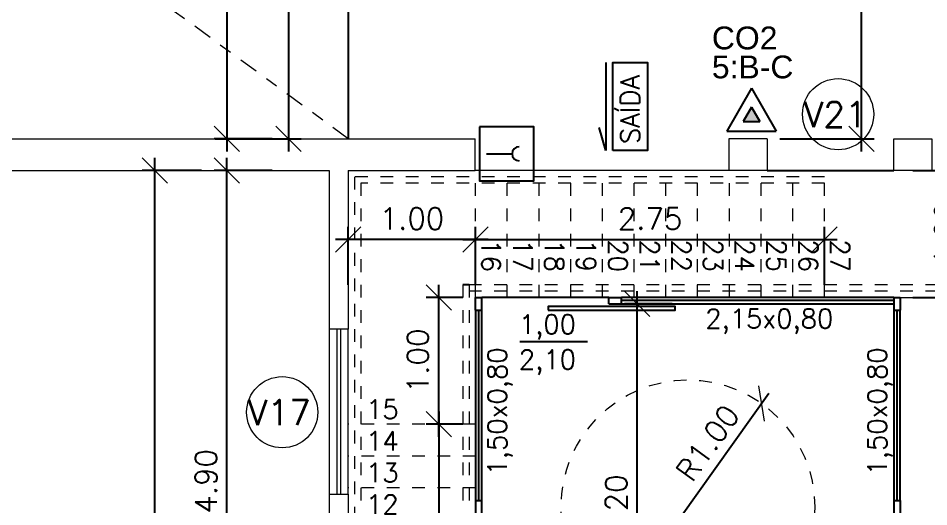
# Model space of a CAD drawing. Header units: millimetres. Extents: x 521 to 1055, y 261 to 520.
# Drawn here: x 610.82 to 618, y 490.92 to 494.77 of the extents above; entities that cross this region are included whole.
import ezdxf

# ---------------------------------------------------------------- set-up
doc = ezdxf.new("R2010")
doc.units = ezdxf.units.MM
doc.linetypes.add('CONTINU', pattern=[0])
doc.linetypes.add('DASHDOT', pattern=[1, 0.5, -0.25, 0, -0.25])
doc.layers.add('0.1', color=8, linetype='Continuous', lineweight=13)
doc.layers.add('ppci', color=8, linetype='Continuous')
doc.styles.add('80X50', font='romans.shx')
doc.styles.add('ROMANS', font='romans')
doc.styles.get("Standard").update_dxf_attribs({"font": 'romans.shx'})
doc.styles.add('STYLE1', font='sanss___.ttf')
doc.dimstyles.new('Fares Eng - 50', dxfattribs={"dimscale": 2, "dimtxt": 0.085, "dimasz": 0.1, "dimexe": 0.05, "dimexo": 0.05, "dimgap": 0.04, "dimtad": 1, "dimzin": 4, "dimdsep": 46, "dimtxsty": 'ROMANS', "dimblk1": 'OBLIQUE', "dimblk2": 'OBLIQUE', "dimsah": 1, "dimcen": 0.05, "dimdle": 0.05, "dimclrd": 8, "dimclre": 8, "dimclrt": 8, "dimaunit": 1, "dimadec": 0, "dimazin": 0, "dimtfac": 1, "dimtix": 1, "dimtmove": 2, "dimatfit": 0, "dimldrblk": 'OPEN90', "dimfxl": 1, "dimtolj": 1, "dimtzin": 0, "dimarcsym": 0})

# ---------------------------------------------------------------- blocks, each defined once
blk = doc.blocks.new('_OBLIQUE')
at = {"color": 0, "linetype": 'ByBlock'}
blk.add_line((-0.5, -0.5), (0.5, 0.5), dxfattribs=at)
blk = doc.blocks.new('*D2891')
at = {"layer": '0.1', "color": 8, "linetype": 'CONTINU', "lineweight": -2, "transparency": 16777216}
for p, q in [((612.4661, 488.5669), (612.4661, 493.6669)), ((612.8233, 493.5669), (612.3661, 493.5669)), ((612.8233, 488.6669), (612.3661, 488.6669))]:
    blk.add_line(p, q, dxfattribs=at)
at = {"layer": 'DEFPOINTS', "color": 0, "linetype": 'CONTINU', "lineweight": -2, "transparency": 16777216}
for p in [(612.4661, 493.5669), (612.9233, 493.5669), (612.9233, 488.6669)]:
    blk.add_point(p, dxfattribs=at)
at = {"layer": '0.1', "color": 8, "linetype": 'CONTINU', "lineweight": -2, "transparency": 16777216, "xscale": 0.2, "yscale": 0.2, "zscale": 0.2}
for p, rotation in [((612.4661, 493.5669), 90), ((612.4661, 488.6669), 270)]:
    blk.add_blockref('_OBLIQUE', p, dxfattribs=dict(at, rotation=rotation))
at = {"layer": '0.1', "color": 8, "linetype": 'CONTINU', "transparency": 16777216, "insert": (612.3011, 491.1169), "char_height": 0.17, "attachment_point": 5, "rotation": 90, "style": 'ROMANS'}
blk.add_mtext('\\A1;4.90', dxfattribs=at)
blk = doc.blocks.new('_Open90')
at = {"color": 0, "linetype": 'ByBlock', "lineweight": -2}
for p, q in [((-0.5, 0.5), (0, 0)), ((0, 0), (-1, 0)), ((0, 0), (-0.5, -0.5))]:
    blk.add_line(p, q, dxfattribs=at)
blk = doc.blocks.new('*D2893')
at = {"layer": '0.1', "color": 8, "linetype": 'CONTINU', "lineweight": -2, "transparency": 16777216}
for p, q in [((611.8987, 483.1669), (611.8987, 493.6669)), ((612.2661, 493.5669), (611.7987, 493.5669)), ((612.2661, 483.2669), (611.7987, 483.2669))]:
    blk.add_line(p, q, dxfattribs=at)
at = {"layer": 'DEFPOINTS', "color": 0, "linetype": 'CONTINU', "lineweight": -2, "transparency": 16777216}
for p in [(611.8987, 493.5669), (612.3661, 493.5669), (612.3661, 483.2669)]:
    blk.add_point(p, dxfattribs=at)
at = {"layer": '0.1', "color": 8, "linetype": 'CONTINU', "lineweight": -2, "transparency": 16777216, "xscale": 0.2, "yscale": 0.2, "zscale": 0.2}
for p, rotation in [((611.8987, 493.5669), 90), ((611.8987, 483.2669), 270)]:
    blk.add_blockref('_OBLIQUE', p, dxfattribs=dict(at, rotation=rotation))
at = {"layer": '0.1', "color": 8, "linetype": 'CONTINU', "transparency": 16777216, "insert": (611.7337, 488.4169), "char_height": 0.17, "attachment_point": 5, "rotation": 90, "style": 'ROMANS'}
blk.add_mtext('\\A1;10.30', dxfattribs=at)
blk = doc.blocks.new('*D2908')
at = {"layer": '0.1', "color": 8, "linetype": 'CONTINU', "lineweight": -2, "transparency": 16777216}
for p, q in [((612.4661, 499.4169), (612.4661, 493.7169)), ((612.8233, 499.3169), (612.3661, 499.3169)), ((612.8233, 493.8169), (612.3661, 493.8169))]:
    blk.add_line(p, q, dxfattribs=at)
at = {"layer": 'DEFPOINTS', "color": 0, "linetype": 'CONTINU', "lineweight": -2, "transparency": 16777216}
for p in [(612.9233, 499.3169), (612.4661, 493.8169), (612.9233, 493.8169)]:
    blk.add_point(p, dxfattribs=at)
at = {"layer": '0.1', "color": 8, "linetype": 'CONTINU', "lineweight": -2, "transparency": 16777216, "xscale": 0.2, "yscale": 0.2, "zscale": 0.2}
for p, rotation in [((612.4661, 499.3169), 90), ((612.4661, 493.8169), 270)]:
    blk.add_blockref('_OBLIQUE', p, dxfattribs=dict(at, rotation=rotation))
at = {"layer": '0.1', "color": 8, "linetype": 'CONTINU', "transparency": 16777216, "insert": (612.3011, 496.5669), "char_height": 0.17, "attachment_point": 5, "rotation": 90, "style": 'ROMANS'}
blk.add_mtext('\\A1;5.50', dxfattribs=at)
blk = doc.blocks.new('SAIDA')
at = {"layer": 'ppci', "color": 10, "linetype": 'CONTINU'}
for p, q in [((606.3494, 490.7845), (606.5313, 490.8355)), ((607.0434, 490.7845), (606.3494, 490.7845))]:
    blk.add_line(p, q, dxfattribs=at)
blk.add_lwpolyline([(606.3494, 490.7295), (607.0434, 490.7295), (607.0434, 490.4547), (606.3494, 490.4547)], close=True, dxfattribs=at)
at = {"layer": 'ppci', "color": 10}
blk.add_text('SAÍDA', height=0.15, dxfattribs=at).set_placement((606.4001, 490.5171))
blk = doc.blocks.new('*D3498')
at = {"layer": '0.1', "color": 8, "linetype": 'CONTINU', "lineweight": -2, "transparency": 16777216}
for p, q in [((612.9515, 496.6669), (612.9515, 493.7169)), ((613.1733, 496.5669), (612.8515, 496.5669)), ((612.3733, 493.8169), (613.0515, 493.8169))]:
    blk.add_line(p, q, dxfattribs=at)
at = {"layer": 'DEFPOINTS', "color": 0, "linetype": 'CONTINU', "lineweight": -2, "transparency": 16777216}
for p in [(613.2733, 496.5669), (612.2733, 493.8169), (612.9515, 493.8169)]:
    blk.add_point(p, dxfattribs=at)
at = {"layer": '0.1', "color": 8, "linetype": 'CONTINU', "lineweight": -2, "transparency": 16777216, "xscale": 0.2, "yscale": 0.2, "zscale": 0.2}
for p, rotation in [((612.9515, 496.5669), 90), ((612.9515, 493.8169), 270)]:
    blk.add_blockref('_OBLIQUE', p, dxfattribs=dict(at, rotation=rotation))
at = {"layer": '0.1', "color": 8, "linetype": 'CONTINU', "lineweight": -2, "transparency": 16777216, "insert": (612.7865, 495.1919), "char_height": 0.17, "attachment_point": 5, "rotation": 90, "style": 'ROMANS'}
blk.add_mtext('\\A1;2.75', dxfattribs=at)
blk = doc.blocks.new('*D3525')
at = {"layer": '0.1', "color": 8, "linetype": 'CONTINU', "lineweight": -2, "transparency": 16777216}
for p, q in [((617.4687, 493.7169), (617.4687, 496.6669)), ((616.6733, 496.5669), (617.5687, 496.5669)), ((616.8233, 493.8169), (617.5687, 493.8169))]:
    blk.add_line(p, q, dxfattribs=at)
at = {"layer": 'DEFPOINTS', "color": 0, "linetype": 'CONTINU', "lineweight": -2, "transparency": 16777216}
for p in [(616.5733, 496.5669), (617.4687, 496.5669), (616.7233, 493.8169)]:
    blk.add_point(p, dxfattribs=at)
at = {"layer": '0.1', "color": 8, "linetype": 'CONTINU', "lineweight": -2, "transparency": 16777216, "xscale": 0.2, "yscale": 0.2, "zscale": 0.2}
for p, rotation in [((617.4687, 496.5669), 90), ((617.4687, 493.8169), 270)]:
    blk.add_blockref('_OBLIQUE', p, dxfattribs=dict(at, rotation=rotation))
at = {"layer": '0.1', "color": 8, "linetype": 'CONTINU', "lineweight": -2, "transparency": 16777216, "insert": (617.3037, 495.1919), "char_height": 0.17, "attachment_point": 5, "rotation": 90, "style": 'ROMANS'}
blk.add_mtext('\\A1;2.75', dxfattribs=at)
blk = doc.blocks.new('*D3597')
at = {"layer": '0.1', "color": 8, "linetype": 'CONTINU', "lineweight": -2, "transparency": 16777216}
for p, q in [((615.6998, 489.2169), (615.6998, 492.6169)), ((615.9765, 492.5169), (615.5998, 492.5169)), ((615.9765, 489.3169), (615.5998, 489.3169))]:
    blk.add_line(p, q, dxfattribs=at)
at = {"layer": 'DEFPOINTS', "color": 0, "linetype": 'CONTINU', "lineweight": -2, "transparency": 16777216}
for p in [(615.6998, 492.5169), (616.0765, 492.5169), (616.0765, 489.3169)]:
    blk.add_point(p, dxfattribs=at)
at = {"layer": '0.1', "color": 8, "linetype": 'CONTINU', "lineweight": -2, "transparency": 16777216, "xscale": 0.2, "yscale": 0.2, "zscale": 0.2}
for p, rotation in [((615.6998, 492.5169), 90), ((615.6998, 489.3169), 270)]:
    blk.add_blockref('_OBLIQUE', p, dxfattribs=dict(at, rotation=rotation))
at = {"layer": '0.1', "color": 8, "linetype": 'CONTINU', "lineweight": -2, "transparency": 16777216, "insert": (615.5348, 490.9169), "char_height": 0.17, "attachment_point": 5, "rotation": 90, "style": 'ROMANS'}
blk.add_mtext('\\A1;3.20', dxfattribs=at)
blk = doc.blocks.new('*D3602')
at = {"layer": '0.1', "color": 8, "linetype": 'CONTINU', "lineweight": -2, "transparency": 16777216}
for p, q in [((618.2945, 492.6669), (618.2945, 484.6169)), ((617.8733, 492.5669), (618.3945, 492.5669)), ((617.8733, 484.7169), (618.3945, 484.7169))]:
    blk.add_line(p, q, dxfattribs=at)
at = {"layer": 'DEFPOINTS', "color": 0, "linetype": 'CONTINU', "lineweight": -2, "transparency": 16777216}
for p in [(617.7733, 492.5669), (617.7733, 484.7169), (618.2945, 484.7169)]:
    blk.add_point(p, dxfattribs=at)
at = {"layer": '0.1', "color": 8, "linetype": 'CONTINU', "lineweight": -2, "transparency": 16777216, "xscale": 0.2, "yscale": 0.2, "zscale": 0.2}
for p, rotation in [((618.2945, 492.5669), 90), ((618.2945, 484.7169), 270)]:
    blk.add_blockref('_OBLIQUE', p, dxfattribs=dict(at, rotation=rotation))
at = {"layer": '0.1', "color": 8, "linetype": 'CONTINU', "lineweight": -2, "transparency": 16777216, "insert": (618.1295, 488.6419), "char_height": 0.17, "attachment_point": 5, "rotation": 90, "style": 'ROMANS'}
blk.add_mtext('\\A1;7.85', dxfattribs=at)
blk = doc.blocks.new('*D3603')
at = {"layer": '0.1', "color": 8, "linetype": 'CONTINU', "lineweight": -2, "transparency": 16777216}
blk.add_line((616.0418, 490.8355), (616.7389, 491.8123), dxfattribs=at)
at = {"layer": 'DEFPOINTS', "color": 0, "linetype": 'CONTINU', "lineweight": -2, "transparency": 16777216}
for p in [(616.6808, 491.7309), (616.0999, 490.9169)]:
    blk.add_point(p, dxfattribs=at)
at = {"layer": '0.1', "color": 8, "linetype": 'CONTINU', "lineweight": -2, "transparency": 16777216, "xscale": 0.2, "yscale": 0.2, "zscale": 0.2, "rotation": 54.48324469864784}
blk.add_blockref('_OBLIQUE', (616.6808, 491.7309), dxfattribs=at)
at = {"layer": '0.1', "color": 8, "linetype": 'CONTINU', "lineweight": -2, "transparency": 16777216, "insert": (616.256, 491.4197), "char_height": 0.17, "attachment_point": 5, "rotation": 54.48324, "style": 'ROMANS'}
blk.add_mtext('\\A1;R1.00', dxfattribs=at)
blk = doc.blocks.new('*D3605')
at = {"layer": '0.1', "color": 8, "linetype": 'CONTINU', "lineweight": -2, "transparency": 16777216}
for p, q in [((618.2945, 492.4669), (618.2945, 493.6669)), ((617.8733, 493.5669), (618.3945, 493.5669)), ((617.8733, 492.5669), (618.3945, 492.5669))]:
    blk.add_line(p, q, dxfattribs=at)
at = {"layer": 'DEFPOINTS', "color": 0, "linetype": 'CONTINU', "lineweight": -2, "transparency": 16777216}
for p in [(617.7733, 493.5669), (618.2945, 493.5669), (617.7733, 492.5669)]:
    blk.add_point(p, dxfattribs=at)
at = {"layer": '0.1', "color": 8, "linetype": 'CONTINU', "lineweight": -2, "transparency": 16777216, "xscale": 0.2, "yscale": 0.2, "zscale": 0.2}
for p, rotation in [((618.2945, 493.5669), 90), ((618.2945, 492.5669), 270)]:
    blk.add_blockref('_OBLIQUE', p, dxfattribs=dict(at, rotation=rotation))
at = {"layer": '0.1', "color": 8, "linetype": 'CONTINU', "lineweight": -2, "transparency": 16777216, "insert": (618.1295, 493.0669), "char_height": 0.17, "attachment_point": 5, "rotation": 90, "style": 'ROMANS'}
blk.add_mtext('\\A1;1.00', dxfattribs=at)
blk = doc.blocks.new('*D3606')
at = {"layer": '0.1', "color": 8, "linetype": 'CONTINU', "lineweight": -2, "transparency": 16777216}
for p, q in [((614.1361, 491.6669), (614.1361, 487.9669)), ((614.3265, 491.5669), (614.0361, 491.5669)), ((614.3265, 488.0669), (614.0361, 488.0669))]:
    blk.add_line(p, q, dxfattribs=at)
at = {"layer": 'DEFPOINTS', "color": 0, "linetype": 'CONTINU', "lineweight": -2, "transparency": 16777216}
for p in [(614.4265, 491.5669), (614.1361, 488.0669), (614.4265, 488.0669)]:
    blk.add_point(p, dxfattribs=at)
at = {"layer": '0.1', "color": 8, "linetype": 'CONTINU', "lineweight": -2, "transparency": 16777216, "xscale": 0.2, "yscale": 0.2, "zscale": 0.2}
for p, rotation in [((614.1361, 491.5669), 90), ((614.1361, 488.0669), 270)]:
    blk.add_blockref('_OBLIQUE', p, dxfattribs=dict(at, rotation=rotation))
at = {"layer": '0.1', "color": 8, "linetype": 'CONTINU', "lineweight": -2, "transparency": 16777216, "insert": (613.9711, 489.8169), "char_height": 0.17, "attachment_point": 5, "rotation": 90, "style": 'ROMANS'}
blk.add_mtext('\\A1;3.50', dxfattribs=at)
blk = doc.blocks.new('*D3608')
at = {"layer": '0.1', "color": 8, "linetype": 'CONTINU', "lineweight": -2, "transparency": 16777216}
for p, q in [((614.1361, 491.4669), (614.1361, 492.6669)), ((614.3265, 492.5669), (614.0361, 492.5669)), ((614.3265, 491.5669), (614.0361, 491.5669))]:
    blk.add_line(p, q, dxfattribs=at)
at = {"layer": 'DEFPOINTS', "color": 0, "linetype": 'CONTINU', "lineweight": -2, "transparency": 16777216}
for p in [(614.1361, 492.5669), (614.4265, 492.5669), (614.4265, 491.5669)]:
    blk.add_point(p, dxfattribs=at)
at = {"layer": '0.1', "color": 8, "linetype": 'CONTINU', "lineweight": -2, "transparency": 16777216, "xscale": 0.2, "yscale": 0.2, "zscale": 0.2}
for p, rotation in [((614.1361, 492.5669), 90), ((614.1361, 491.5669), 270)]:
    blk.add_blockref('_OBLIQUE', p, dxfattribs=dict(at, rotation=rotation))
at = {"layer": '0.1', "color": 8, "linetype": 'CONTINU', "lineweight": -2, "transparency": 16777216, "insert": (613.9711, 492.0669), "char_height": 0.17, "attachment_point": 5, "rotation": 90, "style": 'ROMANS'}
blk.add_mtext('\\A1;1.00', dxfattribs=at)
blk = doc.blocks.new('*D3609')
at = {"layer": '0.1', "color": 8, "linetype": 'CONTINU', "lineweight": -2, "transparency": 16777216}
for p, q in [((613.4233, 492.6669), (613.4233, 493.1229)), ((614.4265, 492.6669), (614.4265, 493.1229)), ((614.5265, 493.0229), (613.3233, 493.0229))]:
    blk.add_line(p, q, dxfattribs=at)
at = {"layer": 'DEFPOINTS', "color": 0, "linetype": 'CONTINU', "lineweight": -2, "transparency": 16777216}
for p in [(613.4233, 493.0229), (613.4233, 492.5669), (614.4265, 492.5669)]:
    blk.add_point(p, dxfattribs=at)
at = {"layer": '0.1', "color": 8, "linetype": 'CONTINU', "lineweight": -2, "transparency": 16777216, "xscale": 0.2, "yscale": 0.2, "zscale": 0.2, "rotation": 180}
blk.add_blockref('_OBLIQUE', (613.4233, 493.0229), dxfattribs=at)
at = {"layer": '0.1', "color": 8, "linetype": 'CONTINU', "lineweight": -2, "transparency": 16777216, "xscale": 0.2, "yscale": 0.2, "zscale": 0.2}
blk.add_blockref('_OBLIQUE', (614.4265, 493.0229), dxfattribs=at)
at = {"layer": '0.1', "color": 8, "linetype": 'CONTINU', "lineweight": -2, "transparency": 16777216, "insert": (613.9249, 493.1879), "char_height": 0.17, "attachment_point": 5, "style": 'ROMANS'}
blk.add_mtext('\\A1;1.00', dxfattribs=at)
blk = doc.blocks.new('*D3610')
at = {"layer": '0.1', "color": 8, "linetype": 'CONTINU', "lineweight": -2, "transparency": 16777216}
for p, q in [((614.4265, 492.6669), (614.4265, 493.1229)), ((617.1765, 492.6669), (617.1765, 493.1229)), ((614.3265, 493.0229), (617.2765, 493.0229))]:
    blk.add_line(p, q, dxfattribs=at)
at = {"layer": 'DEFPOINTS', "color": 0, "linetype": 'CONTINU', "lineweight": -2, "transparency": 16777216}
for p in [(617.1765, 493.0229), (614.4265, 492.5669), (617.1765, 492.5669)]:
    blk.add_point(p, dxfattribs=at)
at = {"layer": '0.1', "color": 8, "linetype": 'CONTINU', "lineweight": -2, "transparency": 16777216, "xscale": 0.2, "yscale": 0.2, "zscale": 0.2, "rotation": 180}
blk.add_blockref('_OBLIQUE', (614.4265, 493.0229), dxfattribs=at)
at = {"layer": '0.1', "color": 8, "linetype": 'CONTINU', "lineweight": -2, "transparency": 16777216, "xscale": 0.2, "yscale": 0.2, "zscale": 0.2}
blk.add_blockref('_OBLIQUE', (617.1765, 493.0229), dxfattribs=at)
at = {"layer": '0.1', "color": 8, "linetype": 'CONTINU', "lineweight": -2, "transparency": 16777216, "insert": (615.8015, 493.1879), "char_height": 0.17, "attachment_point": 5, "style": 'ROMANS'}
blk.add_mtext('\\A1;2.75', dxfattribs=at)

msp = doc.modelspace()

# ---------------------------------------------------------------- hatches: boundary and pattern name
at = {"layer": 'ppci'}
msp.add_hatch(color=10, dxfattribs=at).paths.add_polyline_path([(616.60135, 494.06554), (616.53625, 493.95279), (616.66644, 493.95279)])

# ---------------------------------------------------------------- linework, layer by layer
at = {"layer": '0.1', "color": 8, "linetype": 'DASHDOT', "ltscale": 0.3}
msp.add_line((613.42327, 493.81692), (608.27327, 497.58692), dxfattribs=at)
at = {"layer": '0.1', "color": 8, "linetype": 'CONTINU', "lineweight": -2}
for p, q in [((613.42327, 496.56692), (613.42327, 493.81692)), ((616.72327, 493.56692), (617.72327, 493.56692)), ((614.37646, 492.66692), (614.32646, 492.66692)), ((614.42646, 492.56692), (614.47646, 492.56692)), ((614.42646, 492.46692), (614.42646, 492.56692)), ((614.47646, 492.46692), (614.47646, 492.56692)), ((615.47646, 492.56692), (614.47646, 492.56692)), ((615.47646, 492.51692), (615.47646, 492.56692)), ((615.47646, 492.56692), (615.57646, 492.56692)), ((615.57646, 492.51692), (615.57646, 492.56692)), ((617.72327, 492.56692), (615.57646, 492.56692)), ((617.72327, 492.54192), (615.57646, 492.54192)), ((617.72327, 492.56692), (617.72327, 492.46692)), ((617.72327, 492.56692), (617.77327, 492.56692)), ((617.77327, 492.56692), (617.77327, 492.46692)), ((614.42646, 492.46692), (614.47646, 492.46692)), ((614.42646, 492.46692), (614.42646, 490.96692)), ((614.45146, 490.96692), (614.45146, 492.46692)), ((614.47646, 490.96692), (614.47646, 492.46692)), ((615.47646, 492.51692), (615.57646, 492.51692)), ((615.57646, 492.51692), (617.72327, 492.51692)), ((617.72327, 492.46692), (617.77327, 492.46692)), ((617.72327, 492.46692), (617.72327, 490.96692)), ((617.74827, 490.96692), (617.74827, 492.46692)), ((617.77327, 490.96692), (617.77327, 492.46692)), ((614.7743, 492.21941), (615.30956, 492.21941)), ((614.42646, 490.96692), (614.47646, 490.96692)), ((614.42646, 490.96692), (614.42646, 490.86692)), ((614.47646, 490.86692), (614.47646, 490.96692)), ((617.72327, 490.96692), (617.77327, 490.96692)), ((617.72327, 490.96692), (617.72327, 490.86692)), ((617.77327, 490.96692), (617.77327, 490.86692))]:
    msp.add_line(p, q, dxfattribs=at)
at = {"layer": '0.1', "color": 7}
for p, q in [((608.27327, 493.81692), (614.42327, 493.81692)), ((614.42327, 493.56692), (614.42327, 493.81692)), ((616.42327, 493.81692), (616.42327, 493.56692)), ((616.72327, 493.81692), (616.42327, 493.81692)), ((616.72327, 493.81692), (616.72327, 493.56692)), ((608.27327, 493.56692), (613.27327, 493.56692)), ((613.27327, 493.56692), (613.27327, 492.31692)), ((613.42327, 493.56692), (613.42327, 492.31692)), ((613.42327, 493.56692), (614.42327, 493.56692)), ((616.72327, 493.56692), (616.42327, 493.56692)), ((613.42327, 492.31692), (613.27327, 492.31692)), ((613.27327, 491.01692), (613.42327, 491.01692)), ((613.27327, 491.01692), (613.27327, 490.21692)), ((613.42327, 491.01692), (613.42327, 490.21692))]:
    msp.add_line(p, q, dxfattribs=at)
at = {"layer": '0.1', "color": 8}
for p, q in [((616.42327, 493.56692), (614.42327, 493.56692)), ((613.27327, 492.31692), (613.27327, 491.01692)), ((613.33327, 492.31692), (613.33327, 491.01692)), ((613.36327, 491.01692), (613.36327, 492.31692)), ((613.42327, 491.01692), (613.42327, 492.31692))]:
    msp.add_line(p, q, dxfattribs=at)
at = {"layer": '0.1', "color": 8, "linetype": 'DASHDOT', "ltscale": 0.2}
for p, q in [((614.42646, 492.56692), (614.42646, 493.56692)), ((614.67646, 492.56692), (614.67646, 493.56692)), ((614.92646, 492.56692), (614.92646, 493.56692)), ((615.17646, 492.56692), (615.17646, 493.56692)), ((615.42646, 492.56692), (615.42646, 493.56692)), ((615.67646, 492.56692), (615.67646, 493.56692)), ((615.92646, 492.56692), (615.92646, 493.56692)), ((616.17646, 492.56692), (616.17646, 493.56692)), ((616.42646, 492.56692), (616.42646, 493.56692)), ((616.67646, 492.56692), (616.67646, 493.56692)), ((616.92646, 492.56692), (616.92646, 493.56692)), ((617.17646, 492.56692), (617.17646, 493.56692)), ((613.47327, 493.51692), (613.47327, 490.56692)), ((617.17646, 493.51692), (613.47327, 493.51692)), ((613.52327, 493.46692), (613.52327, 490.56692)), ((617.17646, 493.46692), (613.52327, 493.46692)), ((614.32646, 492.66692), (614.32646, 490.56692)), ((619.27327, 492.66692), (614.37646, 492.66692)), ((614.37646, 492.66692), (614.37646, 490.56692)), ((619.27327, 492.61692), (614.37646, 492.61692)), ((617.77327, 492.56692), (619.27327, 492.56692)), ((614.42646, 491.56692), (613.42327, 491.56692)), ((614.42646, 491.31692), (613.42327, 491.31692)), ((614.42646, 491.06692), (613.42327, 491.06692))]:
    msp.add_line(p, q, dxfattribs=at)
at = {"layer": '0.1', "color": 7}
msp.add_lwpolyline([(617.72327, 493.81692), (618.02327, 493.81692), (618.02327, 493.56692), (617.72327, 493.56692)], close=True, dxfattribs=at)
at = {"layer": '0.1', "color": 8, "linetype": 'CONTINU', "lineweight": -2}
msp.add_lwpolyline([(614.99923, 492.46645), (615.99923, 492.46645), (615.99923, 492.49645), (614.99923, 492.49645)], close=True, dxfattribs=at)
at = {"layer": '0.1', "color": 8}
for centre in [(617.2836, 494.01053), (612.90222, 491.66208)]:
    msp.add_circle(centre, 0.28038, dxfattribs=at)
at = {"layer": '0.1', "color": 8, "linetype": 'DASHDOT', "ltscale": 0.2}
msp.add_circle((616.09987, 490.91692), 1, dxfattribs=at)
at = {"layer": 'ppci', "color": 10, "linetype": 'Continuous'}
for p, q in [((616.60135, 494.21554), (616.40635, 493.87779)), ((616.60135, 494.21554), (616.79635, 493.87779)), ((616.60135, 494.06554), (616.53625, 493.95279)), ((616.60135, 494.06554), (616.66644, 493.95279)), ((616.53625, 493.95279), (616.66644, 493.95279)), ((616.40635, 493.87779), (616.79635, 493.87779)), ((614.51358, 493.69843), (614.71395, 493.69843))]:
    msp.add_line(p, q, dxfattribs=at)
msp.add_lwpolyline([(614.45765, 493.9119), (614.45765, 493.48496), (614.88459, 493.48496), (614.88459, 493.9119)], close=True, dxfattribs=at)
msp.add_arc((614.76964, 493.69843), 0.05569, 90, 270, dxfattribs=at)

# ---------------------------------------------------------------- block references
at = {"layer": 'ppci', "color": 10, "linetype": 'CONTINU', "rotation": 90}
msp.add_blockref('SAIDA', (1106.23665, -112.62449), dxfattribs=at)

# ---------------------------------------------------------------- texts
at = {"layer": '0.1', "color": 8}
for s, p in [('V21', (617.01281, 493.90902)), ('V17', (612.63143, 491.56056))]:
    msp.add_text(s, height=0.2, dxfattribs=at).set_placement(p)
at = {"layer": '0.1', "color": 8, "style": '80X50'}
for s, rotation, p in [('16', 270, (614.47281, 493.02468)), ('17', 270, (614.72281, 493.02468)), ('18', 270, (614.97281, 493.02468)), ('19', 270, (615.22281, 493.02468)), ('20', 270, (615.47281, 493.02468)), ('21', 270, (615.72281, 493.02468)), ('22', 270, (615.97281, 493.02468)), ('23', 270, (616.22281, 493.02468)), ('24', 270, (616.47281, 493.02468)), ('25', 270, (616.72281, 493.02468)), ('26', 270, (616.97281, 493.02468)), ('27', 270, (617.22281, 493.02468)), ('1,50x0,80', 90, (614.67186, 491.16349)), ('1,50x0,80', 90, (617.66708, 491.16349))]:
    msp.add_text(s, height=0.15, rotation=rotation, dxfattribs=at).set_placement(p)
for s, p in [('2,15x0,80', (616.23672, 492.32521)), ('1,00', (614.76757, 492.28018)), ('2,10', (614.76757, 492.00252)), ('15', (613.56307, 491.61079)), ('14', (613.56307, 491.36079)), ('13', (613.56307, 491.11079)), ('12', (613.56307, 490.86079))]:
    msp.add_text(s, height=0.15, dxfattribs=at).set_placement(p)
at = {"layer": 'ppci', "color": 10, "style": 'STYLE1'}
for s, p in [('CO2', (616.28867, 494.52128)), ('5:B-C', (616.28867, 494.29292))]:
    msp.add_text(s, height=0.18, dxfattribs=at).set_placement(p)

# ---------------------------------------------------------------- dimensions: what is measured, and where the dimension line sits
at = {"layer": '0.1', "color": 8, "linetype": 'CONTINU'}
for base, p1, p2, picture, middle in [((612.46606, 493.81692), (612.92327, 499.31692), (612.92327, 493.81692), '*D2908', (612.30106, 496.56692)), ((611.89871, 493.56692), (612.36606, 483.26692), (612.36606, 493.56692), '*D2893', (611.73371, 488.41692)), ((612.46606, 493.56692), (612.92327, 488.66692), (612.92327, 493.56692), '*D2891', (612.30106, 491.11692))]:
    dim = msp.add_linear_dim(base=base, p1=p1, p2=p2, angle=90, dimstyle='Fares Eng - 50', dxfattribs=at)
    dim.commit()
    dim.dimension.update_dxf_attribs({"geometry": picture, "text_midpoint": middle})
at = {"layer": '0.1', "color": 8, "linetype": 'CONTINU', "lineweight": -2}
for base, p1, p2, picture, middle in [((612.95147, 493.81692), (613.27327, 496.56692), (612.27327, 493.81692), '*D3498', (612.78647, 495.19192)), ((617.46874, 496.56692), (616.72327, 493.81692), (616.57327, 496.56692), '*D3525', (617.30374, 495.19192)), ((618.29447, 493.56692), (617.77327, 492.56692), (617.77327, 493.56692), '*D3605', (618.12947, 493.06692)), ((614.13611, 492.56692), (614.42646, 491.56692), (614.42646, 492.56692), '*D3608', (613.97111, 492.06692)), ((615.69979, 492.51692), (616.07646, 489.31692), (616.07646, 492.51692), '*D3597', (615.53479, 490.91692)), ((618.29447, 484.71692), (617.77327, 492.56692), (617.77327, 484.71692), '*D3602', (618.12947, 488.64192)), ((614.13611, 488.06692), (614.42646, 491.56692), (614.42646, 488.06692), '*D3606', (613.97111, 489.81692))]:
    dim = msp.add_linear_dim(base=base, p1=p1, p2=p2, angle=90, dimstyle='Fares Eng - 50', dxfattribs=at)
    dim.commit()
    dim.dimension.update_dxf_attribs({"geometry": picture, "text_midpoint": middle})
for base, p2, picture, middle in [((613.42327, 493.02292), (613.42327, 492.56692), '*D3609', (613.92487, 493.18792)), ((617.17646, 493.02292), (617.17646, 492.56692), '*D3610', (615.80146, 493.18792))]:
    dim = msp.add_linear_dim(base=base, p1=(614.42646, 492.56692), p2=p2, dimstyle='Fares Eng - 50', dxfattribs=at)
    dim.commit()
    dim.dimension.update_dxf_attribs({"geometry": picture, "text_midpoint": middle})
dim = msp.add_radius_dim(center=(616.09987, 490.91692), mpoint=(616.68081, 491.73087), dimstyle='Fares Eng - 50', dxfattribs=at)
dim.commit()
dim.dimension.update_dxf_attribs({"geometry": '*D3603', "text_midpoint": (616.25603, 491.41975)})

doc.saveas('drawing.dxf')
